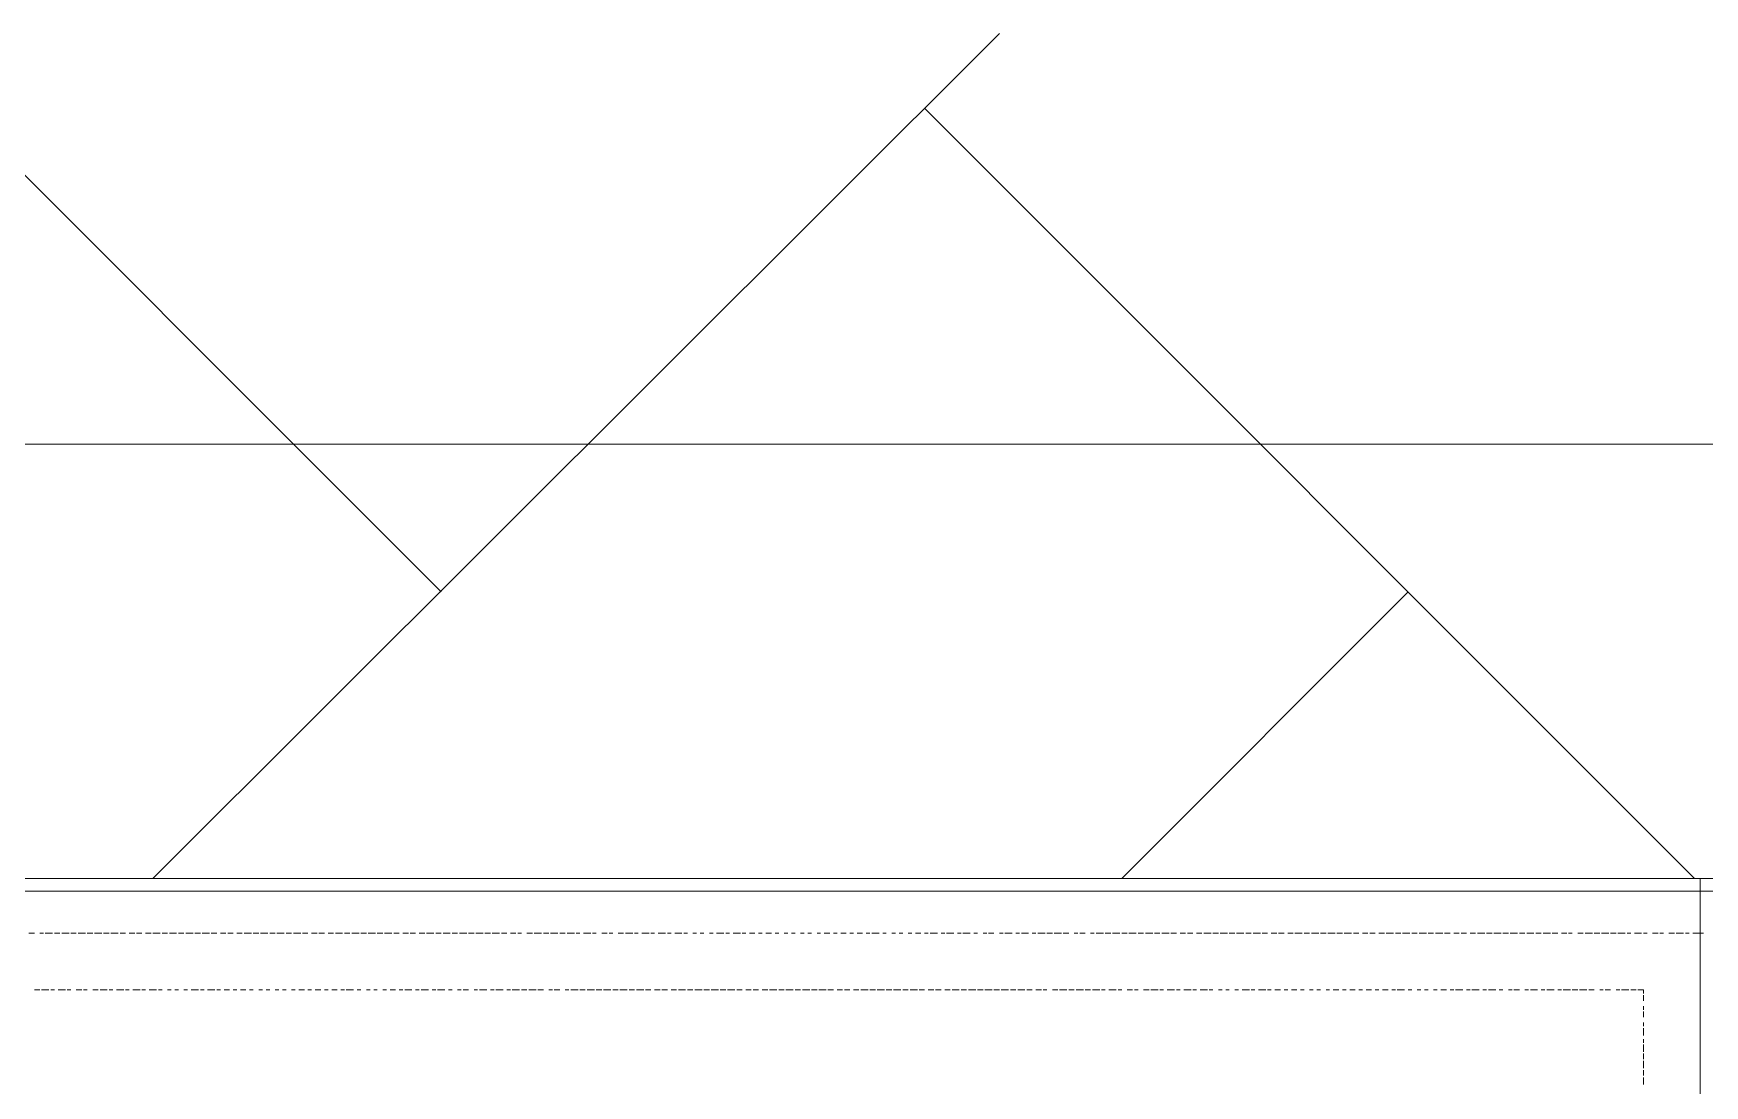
# Model space of a CAD drawing. Header units: millimetres. Extents: x 2928 to 3112, y 1220 to 1280.
# Drawn here: x 2974.809 to 2976.336, y 1237.831 to 1238.792 of the extents above; entities that cross this region are included whole.
import ezdxf

# ---------------------------------------------------------------- set-up
doc = ezdxf.new("R2010")
doc.units = ezdxf.units.MM

msp = doc.modelspace()

# ---------------------------------------------------------------- linework, layer by layer
at = {"color": 9, "linetype": 'Continuous', "lineweight": 13, "true_color": 0xbababa}
for points in [[(2975.1818, 1238.28191), (2974.67179, 1238.79192), (2974.67179, 1238.79192)], [(2974.91846, 1238.02024), (2975.69181, 1238.79192), (2975.69181, 1238.79192)], [(2976.32682, 1238.02024), (2975.62347, 1238.72358), (2975.62347, 1238.72358)], [(2975.80348, 1238.02024), (2976.06515, 1238.28191), (2976.06515, 1238.28191)]]:
    msp.add_lwpolyline(points, dxfattribs=at)
at = {"color": 253, "linetype": 'Continuous', "lineweight": 5, "true_color": 0x9a9a9a}
for points in [[(2957.39321, 1238.41691), (2982.93191, 1238.41691), (2982.93191, 1238.41691)], [(2976.33182, 1238.00857), (2974.31512, 1238.00857), (2974.31512, 1238.00857)], [(2978.34685, 1238.00857), (2976.33182, 1238.00857), (2976.33182, 1238.00857)]]:
    msp.add_lwpolyline(points, dxfattribs=at)
at = {"color": 7, "linetype": 'Continuous', "lineweight": 20, "true_color": 0x000007}
for points in [[(2976.33182, 1237.5669), (2974.31512, 1237.5669), (2974.31512, 1238.02024), (2976.33182, 1238.02024)], [(2978.34685, 1237.5669), (2976.33182, 1237.5669), (2976.33182, 1238.02024), (2978.34685, 1238.02024)]]:
    msp.add_lwpolyline(points, close=True, dxfattribs=at)
at = {"color": 252, "linetype": 'Continuous', "lineweight": 13, "true_color": 0x989898}
for points in [[(2974.80513, 1237.97024), (2974.81013, 1237.97024), (2974.81013, 1237.97024)], [(2974.81513, 1237.97024), (2974.81846, 1237.97024), (2974.81846, 1237.97024)], [(2974.82013, 1237.97024), (2974.8268, 1237.97024), (2974.8268, 1237.97024)], [(2974.82846, 1237.97024), (2974.83346, 1237.97024), (2974.83346, 1237.97024)], [(2974.83513, 1237.97024), (2974.8418, 1237.97024), (2974.8418, 1237.97024)], [(2974.84346, 1237.97024), (2974.84846, 1237.97024), (2974.84846, 1237.97024)], [(2974.85013, 1237.97024), (2974.8568, 1237.97024), (2974.8568, 1237.97024)], [(2974.85846, 1237.97024), (2974.86346, 1237.97024), (2974.86346, 1237.97024)], [(2974.86513, 1237.97024), (2974.8718, 1237.97024), (2974.8718, 1237.97024)], [(2974.87346, 1237.97024), (2974.87846, 1237.97024), (2974.87846, 1237.97024)], [(2974.88013, 1237.97024), (2974.8868, 1237.97024), (2974.8868, 1237.97024)], [(2974.88846, 1237.97024), (2974.89346, 1237.97024), (2974.89346, 1237.97024)], [(2974.8968, 1237.97024), (2974.9018, 1237.97024), (2974.9018, 1237.97024)], [(2974.90346, 1237.97024), (2974.90846, 1237.97024), (2974.90846, 1237.97024)], [(2974.9118, 1237.97024), (2974.9168, 1237.97024), (2974.9168, 1237.97024)], [(2974.91846, 1237.97024), (2974.92513, 1237.97024), (2974.92513, 1237.97024)], [(2974.9268, 1237.97024), (2974.9318, 1237.97024), (2974.9318, 1237.97024)], [(2974.93346, 1237.97024), (2974.94013, 1237.97024), (2974.94013, 1237.97024)], [(2974.9418, 1237.97024), (2974.9468, 1237.97024), (2974.9468, 1237.97024)], [(2974.94846, 1237.97024), (2974.95513, 1237.97024), (2974.95513, 1237.97024)], [(2974.9568, 1237.97024), (2974.9618, 1237.97024), (2974.9618, 1237.97024)], [(2974.96346, 1237.97024), (2974.97013, 1237.97024), (2974.97013, 1237.97024)], [(2974.9718, 1237.97024), (2974.9768, 1237.97024), (2974.9768, 1237.97024)], [(2974.98013, 1237.97024), (2974.98513, 1237.97024), (2974.98513, 1237.97024)], [(2974.9868, 1237.97024), (2974.9918, 1237.97024), (2974.9918, 1237.97024)], [(2974.99513, 1237.97024), (2975.00013, 1237.97024), (2975.00013, 1237.97024)], [(2975.0018, 1237.97024), (2975.00847, 1237.97024), (2975.00847, 1237.97024)], [(2975.01013, 1237.97024), (2975.01513, 1237.97024), (2975.01513, 1237.97024)], [(2975.0168, 1237.97024), (2975.02347, 1237.97024), (2975.02347, 1237.97024)], [(2975.02513, 1237.97024), (2975.03013, 1237.97024), (2975.03013, 1237.97024)], [(2975.0318, 1237.97024), (2975.03847, 1237.97024), (2975.03847, 1237.97024)], [(2975.04013, 1237.97024), (2975.04513, 1237.97024), (2975.04513, 1237.97024)], [(2975.0468, 1237.97024), (2975.05347, 1237.97024), (2975.05347, 1237.97024)], [(2975.05513, 1237.97024), (2975.06013, 1237.97024), (2975.06013, 1237.97024)], [(2975.06347, 1237.97024), (2975.06847, 1237.97024), (2975.06847, 1237.97024)], [(2975.07013, 1237.97024), (2975.07513, 1237.97024), (2975.07513, 1237.97024)], [(2975.07847, 1237.97024), (2975.08347, 1237.97024), (2975.08347, 1237.97024)], [(2975.08513, 1237.97024), (2975.0918, 1237.97024), (2975.0918, 1237.97024)], [(2975.09347, 1237.97024), (2975.09847, 1237.97024), (2975.09847, 1237.97024)], [(2975.10013, 1237.97024), (2975.1068, 1237.97024), (2975.1068, 1237.97024)], [(2975.10847, 1237.97024), (2975.11347, 1237.97024), (2975.11347, 1237.97024)], [(2975.11513, 1237.97024), (2975.1218, 1237.97024), (2975.1218, 1237.97024)], [(2975.12347, 1237.97024), (2975.12847, 1237.97024), (2975.12847, 1237.97024)], [(2975.13013, 1237.97024), (2975.1368, 1237.97024), (2975.1368, 1237.97024)], [(2975.13847, 1237.97024), (2975.14347, 1237.97024), (2975.14347, 1237.97024)], [(2975.1468, 1237.97024), (2975.1518, 1237.97024), (2975.1518, 1237.97024)], [(2975.15347, 1237.97024), (2975.15847, 1237.97024), (2975.15847, 1237.97024)], [(2975.1618, 1237.97024), (2975.1668, 1237.97024), (2975.1668, 1237.97024)], [(2975.16847, 1237.97024), (2975.17513, 1237.97024), (2975.17513, 1237.97024)], [(2975.1768, 1237.97024), (2975.1818, 1237.97024), (2975.1818, 1237.97024)], [(2975.18347, 1237.97024), (2975.19013, 1237.97024), (2975.19013, 1237.97024)], [(2975.1918, 1237.97024), (2975.1968, 1237.97024), (2975.1968, 1237.97024)], [(2975.19847, 1237.97024), (2975.20513, 1237.97024), (2975.20513, 1237.97024)], [(2975.2068, 1237.97024), (2975.2118, 1237.97024), (2975.2118, 1237.97024)], [(2975.21347, 1237.97024), (2975.22013, 1237.97024), (2975.22013, 1237.97024)], [(2975.2218, 1237.97024), (2975.2268, 1237.97024), (2975.2268, 1237.97024)], [(2975.22847, 1237.97024), (2975.23514, 1237.97024), (2975.23514, 1237.97024)], [(2975.2368, 1237.97024), (2975.2418, 1237.97024), (2975.2418, 1237.97024)], [(2975.24514, 1237.97024), (2975.25014, 1237.97024), (2975.25014, 1237.97024)], [(2975.2518, 1237.97024), (2975.25514, 1237.97024), (2975.25514, 1237.97024)], [(2975.26014, 1237.97024), (2975.26514, 1237.97024), (2975.26514, 1237.97024)], [(2975.2668, 1237.97024), (2975.27347, 1237.97024), (2975.27347, 1237.97024)], [(2975.27514, 1237.97024), (2975.28014, 1237.97024), (2975.28014, 1237.97024)], [(2975.2818, 1237.97024), (2975.28847, 1237.97024), (2975.28847, 1237.97024)], [(2975.29014, 1237.97024), (2975.29514, 1237.97024), (2975.29514, 1237.97024)], [(2975.2968, 1237.97024), (2975.30347, 1237.97024), (2975.30347, 1237.97024)], [(2975.30514, 1237.97024), (2975.30847, 1237.97024), (2975.30847, 1237.97024)], [(2975.3118, 1237.97024), (2975.31847, 1237.97024), (2975.31847, 1237.97024)], [(2975.32014, 1237.97024), (2975.32347, 1237.97024), (2975.32347, 1237.97024)], [(2975.32847, 1237.97024), (2975.33347, 1237.97024), (2975.33347, 1237.97024)], [(2975.33514, 1237.97024), (2975.33847, 1237.97024), (2975.33847, 1237.97024)], [(2975.34347, 1237.97024), (2975.34847, 1237.97024), (2975.34847, 1237.97024)], [(2975.35014, 1237.97024), (2975.3568, 1237.97024), (2975.3568, 1237.97024)], [(2975.35847, 1237.97024), (2975.3618, 1237.97024), (2975.3618, 1237.97024)], [(2975.36514, 1237.97024), (2975.3718, 1237.97024), (2975.3718, 1237.97024)], [(2975.37347, 1237.97024), (2975.3768, 1237.97024), (2975.3768, 1237.97024)], [(2975.38014, 1237.97024), (2975.3868, 1237.97024), (2975.3868, 1237.97024)], [(2975.38847, 1237.97024), (2975.3918, 1237.97024), (2975.3918, 1237.97024)], [(2975.39514, 1237.97024), (2975.4018, 1237.97024), (2975.4018, 1237.97024)], [(2975.40347, 1237.97024), (2975.4068, 1237.97024), (2975.4068, 1237.97024)], [(2975.4118, 1237.97024), (2975.41514, 1237.97024), (2975.41514, 1237.97024)], [(2975.41847, 1237.97024), (2975.4218, 1237.97024), (2975.4218, 1237.97024)], [(2975.4268, 1237.97024), (2975.43014, 1237.97024), (2975.43014, 1237.97024)], [(2975.43347, 1237.97024), (2975.44014, 1237.97024), (2975.44014, 1237.97024)], [(2975.4418, 1237.97024), (2975.44514, 1237.97024), (2975.44514, 1237.97024)], [(2975.44847, 1237.97024), (2975.45514, 1237.97024), (2975.45514, 1237.97024)], [(2975.4568, 1237.97024), (2975.46014, 1237.97024), (2975.46014, 1237.97024)], [(2975.46347, 1237.97024), (2975.46847, 1237.97024), (2975.46847, 1237.97024)], [(2975.47181, 1237.97024), (2975.47514, 1237.97024), (2975.47514, 1237.97024)], [(2975.47847, 1237.97024), (2975.48347, 1237.97024), (2975.48347, 1237.97024)], [(2975.48681, 1237.97024), (2975.49014, 1237.97024), (2975.49014, 1237.97024)], [(2975.49514, 1237.97024), (2975.49847, 1237.97024), (2975.49847, 1237.97024)], [(2975.50181, 1237.97024), (2975.50514, 1237.97024), (2975.50514, 1237.97024)], [(2975.51014, 1237.97024), (2975.51347, 1237.97024), (2975.51347, 1237.97024)], [(2975.51681, 1237.97024), (2975.52014, 1237.97024), (2975.52014, 1237.97024)], [(2975.52514, 1237.97024), (2975.52847, 1237.97024), (2975.52847, 1237.97024)], [(2975.53181, 1237.97024), (2975.53681, 1237.97024), (2975.53681, 1237.97024)], [(2975.54014, 1237.97024), (2975.54347, 1237.97024), (2975.54347, 1237.97024)], [(2975.54681, 1237.97024), (2975.55181, 1237.97024), (2975.55181, 1237.97024)], [(2975.55514, 1237.97024), (2975.55847, 1237.97024), (2975.55847, 1237.97024)], [(2975.56181, 1237.97024), (2975.56681, 1237.97024), (2975.56681, 1237.97024)], [(2975.57014, 1237.97024), (2975.57347, 1237.97024), (2975.57347, 1237.97024)], [(2975.57514, 1237.97024), (2975.58181, 1237.97024), (2975.58181, 1237.97024)], [(2975.58514, 1237.97024), (2975.58847, 1237.97024), (2975.58847, 1237.97024)], [(2975.59347, 1237.97024), (2975.59681, 1237.97024), (2975.59681, 1237.97024)], [(2975.60014, 1237.97024), (2975.60347, 1237.97024), (2975.60347, 1237.97024)], [(2975.60847, 1237.97024), (2975.61181, 1237.97024), (2975.61181, 1237.97024)], [(2975.61514, 1237.97024), (2975.62014, 1237.97024), (2975.62014, 1237.97024)], [(2975.62347, 1237.97024), (2975.62681, 1237.97024), (2975.62681, 1237.97024)], [(2975.62847, 1237.97024), (2975.63514, 1237.97024), (2975.63514, 1237.97024)], [(2975.63847, 1237.97024), (2975.64181, 1237.97024), (2975.64181, 1237.97024)], [(2975.64347, 1237.97024), (2975.65014, 1237.97024), (2975.65014, 1237.97024)], [(2975.65347, 1237.97024), (2975.65681, 1237.97024), (2975.65681, 1237.97024)], [(2975.65847, 1237.97024), (2975.66514, 1237.97024), (2975.66514, 1237.97024)], [(2975.66847, 1237.97024), (2975.67181, 1237.97024), (2975.67181, 1237.97024)], [(2975.67681, 1237.97024), (2975.68014, 1237.97024), (2975.68014, 1237.97024)], [(2975.68181, 1237.97024), (2975.68681, 1237.97024), (2975.68681, 1237.97024)], [(2975.69181, 1237.97024), (2975.69514, 1237.97024), (2975.69514, 1237.97024)], [(2975.69681, 1237.97024), (2975.70348, 1237.97024), (2975.70348, 1237.97024)], [(2975.70681, 1237.97024), (2975.71014, 1237.97024), (2975.71014, 1237.97024)], [(2975.71181, 1237.97024), (2975.71848, 1237.97024), (2975.71848, 1237.97024)], [(2975.72181, 1237.97024), (2975.72514, 1237.97024), (2975.72514, 1237.97024)], [(2975.72681, 1237.97024), (2975.73348, 1237.97024), (2975.73348, 1237.97024)], [(2975.73514, 1237.97024), (2975.74014, 1237.97024), (2975.74014, 1237.97024)], [(2975.74181, 1237.97024), (2975.74848, 1237.97024), (2975.74848, 1237.97024)], [(2975.75014, 1237.97024), (2975.75514, 1237.97024), (2975.75514, 1237.97024)], [(2975.76014, 1237.97024), (2975.76348, 1237.97024), (2975.76348, 1237.97024)], [(2975.76514, 1237.97024), (2975.77014, 1237.97024), (2975.77014, 1237.97024)], [(2975.77514, 1237.97024), (2975.77848, 1237.97024), (2975.77848, 1237.97024)], [(2975.78014, 1237.97024), (2975.78681, 1237.97024), (2975.78681, 1237.97024)], [(2975.78848, 1237.97024), (2975.79348, 1237.97024), (2975.79348, 1237.97024)], [(2975.79514, 1237.97024), (2975.80181, 1237.97024), (2975.80181, 1237.97024)], [(2975.80348, 1237.97024), (2975.80848, 1237.97024), (2975.80848, 1237.97024)], [(2975.81014, 1237.97024), (2975.81681, 1237.97024), (2975.81681, 1237.97024)], [(2975.81848, 1237.97024), (2975.82348, 1237.97024), (2975.82348, 1237.97024)], [(2975.82514, 1237.97024), (2975.83181, 1237.97024), (2975.83181, 1237.97024)], [(2975.83348, 1237.97024), (2975.83848, 1237.97024), (2975.83848, 1237.97024)], [(2975.84014, 1237.97024), (2975.84681, 1237.97024), (2975.84681, 1237.97024)], [(2975.84848, 1237.97024), (2975.85348, 1237.97024), (2975.85348, 1237.97024)], [(2975.85681, 1237.97024), (2975.86181, 1237.97024), (2975.86181, 1237.97024)], [(2975.86348, 1237.97024), (2975.86848, 1237.97024), (2975.86848, 1237.97024)], [(2975.87181, 1237.97024), (2975.87681, 1237.97024), (2975.87681, 1237.97024)], [(2975.87848, 1237.97024), (2975.88514, 1237.97024), (2975.88514, 1237.97024)], [(2975.88681, 1237.97024), (2975.89181, 1237.97024), (2975.89181, 1237.97024)], [(2975.89348, 1237.97024), (2975.90014, 1237.97024), (2975.90014, 1237.97024)], [(2975.90181, 1237.97024), (2975.90681, 1237.97024), (2975.90681, 1237.97024)], [(2975.90848, 1237.97024), (2975.91514, 1237.97024), (2975.91514, 1237.97024)], [(2975.91681, 1237.97024), (2975.92181, 1237.97024), (2975.92181, 1237.97024)], [(2975.92348, 1237.97024), (2975.93015, 1237.97024), (2975.93015, 1237.97024)], [(2975.93181, 1237.97024), (2975.93681, 1237.97024), (2975.93681, 1237.97024)], [(2975.94015, 1237.97024), (2975.94515, 1237.97024), (2975.94515, 1237.97024)], [(2975.94681, 1237.97024), (2975.95181, 1237.97024), (2975.95181, 1237.97024)], [(2975.95515, 1237.97024), (2975.96015, 1237.97024), (2975.96015, 1237.97024)], [(2975.96181, 1237.97024), (2975.96848, 1237.97024), (2975.96848, 1237.97024)], [(2975.97015, 1237.97024), (2975.97515, 1237.97024), (2975.97515, 1237.97024)], [(2975.97681, 1237.97024), (2975.98348, 1237.97024), (2975.98348, 1237.97024)], [(2975.98515, 1237.97024), (2975.99015, 1237.97024), (2975.99015, 1237.97024)], [(2975.99181, 1237.97024), (2975.99848, 1237.97024), (2975.99848, 1237.97024)], [(2976.00015, 1237.97024), (2976.00515, 1237.97024), (2976.00515, 1237.97024)], [(2976.00681, 1237.97024), (2976.01348, 1237.97024), (2976.01348, 1237.97024)], [(2976.01515, 1237.97024), (2976.02015, 1237.97024), (2976.02015, 1237.97024)], [(2976.02348, 1237.97024), (2976.02848, 1237.97024), (2976.02848, 1237.97024)], [(2976.03015, 1237.97024), (2976.03515, 1237.97024), (2976.03515, 1237.97024)], [(2976.03848, 1237.97024), (2976.04348, 1237.97024), (2976.04348, 1237.97024)], [(2976.04515, 1237.97024), (2976.05181, 1237.97024), (2976.05181, 1237.97024)], [(2976.05348, 1237.97024), (2976.05848, 1237.97024), (2976.05848, 1237.97024)], [(2976.06015, 1237.97024), (2976.06681, 1237.97024), (2976.06681, 1237.97024)], [(2976.06848, 1237.97024), (2976.07348, 1237.97024), (2976.07348, 1237.97024)], [(2976.07515, 1237.97024), (2976.08181, 1237.97024), (2976.08181, 1237.97024)], [(2976.08348, 1237.97024), (2976.08848, 1237.97024), (2976.08848, 1237.97024)], [(2976.09015, 1237.97024), (2976.09681, 1237.97024), (2976.09681, 1237.97024)], [(2976.09848, 1237.97024), (2976.10348, 1237.97024), (2976.10348, 1237.97024)], [(2976.10681, 1237.97024), (2976.11181, 1237.97024), (2976.11181, 1237.97024)], [(2976.11348, 1237.97024), (2976.11848, 1237.97024), (2976.11848, 1237.97024)], [(2976.12181, 1237.97024), (2976.12681, 1237.97024), (2976.12681, 1237.97024)], [(2976.12848, 1237.97024), (2976.13515, 1237.97024), (2976.13515, 1237.97024)], [(2976.13681, 1237.97024), (2976.14181, 1237.97024), (2976.14181, 1237.97024)], [(2976.14348, 1237.97024), (2976.15015, 1237.97024), (2976.15015, 1237.97024)], [(2976.15181, 1237.97024), (2976.15681, 1237.97024), (2976.15681, 1237.97024)], [(2976.15848, 1237.97024), (2976.16515, 1237.97024), (2976.16515, 1237.97024)], [(2976.16682, 1237.97024), (2976.17182, 1237.97024), (2976.17182, 1237.97024)], [(2976.17348, 1237.97024), (2976.18015, 1237.97024), (2976.18015, 1237.97024)], [(2976.18182, 1237.97024), (2976.18682, 1237.97024), (2976.18682, 1237.97024)], [(2976.18848, 1237.97024), (2976.19515, 1237.97024), (2976.19515, 1237.97024)], [(2976.19682, 1237.97024), (2976.20182, 1237.97024), (2976.20182, 1237.97024)], [(2976.20515, 1237.97024), (2976.21015, 1237.97024), (2976.21015, 1237.97024)], [(2976.21182, 1237.97024), (2976.21515, 1237.97024), (2976.21515, 1237.97024)], [(2976.22015, 1237.97024), (2976.22515, 1237.97024), (2976.22515, 1237.97024)], [(2976.22682, 1237.97024), (2976.23348, 1237.97024), (2976.23348, 1237.97024)], [(2976.23515, 1237.97024), (2976.24015, 1237.97024), (2976.24015, 1237.97024)], [(2976.24182, 1237.97024), (2976.24848, 1237.97024), (2976.24848, 1237.97024)], [(2976.25015, 1237.97024), (2976.25515, 1237.97024), (2976.25515, 1237.97024)], [(2976.25682, 1237.97024), (2976.26348, 1237.97024), (2976.26348, 1237.97024)], [(2976.26515, 1237.97024), (2976.26848, 1237.97024), (2976.26848, 1237.97024)], [(2976.27182, 1237.97024), (2976.27848, 1237.97024), (2976.27848, 1237.97024)], [(2976.28015, 1237.97024), (2976.28348, 1237.97024), (2976.28348, 1237.97024)], [(2976.28848, 1237.97024), (2976.29348, 1237.97024), (2976.29348, 1237.97024)], [(2976.29515, 1237.97024), (2976.29848, 1237.97024), (2976.29848, 1237.97024)], [(2976.30348, 1237.97024), (2976.30848, 1237.97024), (2976.30848, 1237.97024)], [(2976.31015, 1237.97024), (2976.31682, 1237.97024), (2976.31682, 1237.97024)], [(2976.31848, 1237.97024), (2976.32182, 1237.97024), (2976.32182, 1237.97024)], [(2976.32515, 1237.97024), (2976.33182, 1237.97024), (2976.33182, 1237.97024)], [(2976.33182, 1237.97024), (2976.33515, 1237.97024), (2976.33515, 1237.97024)], [(2974.81013, 1237.91857), (2974.81513, 1237.91857), (2974.81513, 1237.91857)], [(2974.8168, 1237.91857), (2974.82346, 1237.91857), (2974.82346, 1237.91857)], [(2974.82513, 1237.91857), (2974.82846, 1237.91857), (2974.82846, 1237.91857)], [(2974.8318, 1237.91857), (2974.83846, 1237.91857), (2974.83846, 1237.91857)], [(2974.84013, 1237.91857), (2974.84346, 1237.91857), (2974.84346, 1237.91857)], [(2974.84846, 1237.91857), (2974.85346, 1237.91857), (2974.85346, 1237.91857)], [(2974.85513, 1237.91857), (2974.85846, 1237.91857), (2974.85846, 1237.91857)], [(2974.86346, 1237.91857), (2974.86846, 1237.91857), (2974.86846, 1237.91857)], [(2974.87013, 1237.91857), (2974.8768, 1237.91857), (2974.8768, 1237.91857)], [(2974.87846, 1237.91857), (2974.8818, 1237.91857), (2974.8818, 1237.91857)], [(2974.88513, 1237.91857), (2974.8918, 1237.91857), (2974.8918, 1237.91857)], [(2974.89346, 1237.91857), (2974.8968, 1237.91857), (2974.8968, 1237.91857)], [(2974.90013, 1237.91857), (2974.9068, 1237.91857), (2974.9068, 1237.91857)], [(2974.90846, 1237.91857), (2974.9118, 1237.91857), (2974.9118, 1237.91857)], [(2974.91513, 1237.91857), (2974.9218, 1237.91857), (2974.9218, 1237.91857)], [(2974.92346, 1237.91857), (2974.9268, 1237.91857), (2974.9268, 1237.91857)], [(2974.9318, 1237.91857), (2974.93513, 1237.91857), (2974.93513, 1237.91857)], [(2974.93846, 1237.91857), (2974.9418, 1237.91857), (2974.9418, 1237.91857)], [(2974.9468, 1237.91857), (2974.95013, 1237.91857), (2974.95013, 1237.91857)], [(2974.95346, 1237.91857), (2974.96013, 1237.91857), (2974.96013, 1237.91857)], [(2974.9618, 1237.91857), (2974.96513, 1237.91857), (2974.96513, 1237.91857)], [(2974.96846, 1237.91857), (2974.97513, 1237.91857), (2974.97513, 1237.91857)], [(2974.9768, 1237.91857), (2974.98013, 1237.91857), (2974.98013, 1237.91857)], [(2974.98346, 1237.91857), (2974.98846, 1237.91857), (2974.98846, 1237.91857)], [(2974.9918, 1237.91857), (2974.99513, 1237.91857), (2974.99513, 1237.91857)], [(2974.99847, 1237.91857), (2975.00347, 1237.91857), (2975.00347, 1237.91857)], [(2975.0068, 1237.91857), (2975.01013, 1237.91857), (2975.01013, 1237.91857)], [(2975.01513, 1237.91857), (2975.01847, 1237.91857), (2975.01847, 1237.91857)], [(2975.0218, 1237.91857), (2975.02513, 1237.91857), (2975.02513, 1237.91857)], [(2975.03013, 1237.91857), (2975.03347, 1237.91857), (2975.03347, 1237.91857)], [(2975.0368, 1237.91857), (2975.04013, 1237.91857), (2975.04013, 1237.91857)], [(2975.04513, 1237.91857), (2975.04847, 1237.91857), (2975.04847, 1237.91857)], [(2975.0518, 1237.91857), (2975.0568, 1237.91857), (2975.0568, 1237.91857)], [(2975.06013, 1237.91857), (2975.06347, 1237.91857), (2975.06347, 1237.91857)], [(2975.0668, 1237.91857), (2975.0718, 1237.91857), (2975.0718, 1237.91857)], [(2975.07513, 1237.91857), (2975.07847, 1237.91857), (2975.07847, 1237.91857)], [(2975.0818, 1237.91857), (2975.0868, 1237.91857), (2975.0868, 1237.91857)], [(2975.09013, 1237.91857), (2975.09347, 1237.91857), (2975.09347, 1237.91857)], [(2975.09513, 1237.91857), (2975.1018, 1237.91857), (2975.1018, 1237.91857)], [(2975.10513, 1237.91857), (2975.10847, 1237.91857), (2975.10847, 1237.91857)], [(2975.11347, 1237.91857), (2975.1168, 1237.91857), (2975.1168, 1237.91857)], [(2975.12013, 1237.91857), (2975.12347, 1237.91857), (2975.12347, 1237.91857)], [(2975.12847, 1237.91857), (2975.1318, 1237.91857), (2975.1318, 1237.91857)], [(2975.13513, 1237.91857), (2975.14013, 1237.91857), (2975.14013, 1237.91857)], [(2975.14347, 1237.91857), (2975.1468, 1237.91857), (2975.1468, 1237.91857)], [(2975.14847, 1237.91857), (2975.15513, 1237.91857), (2975.15513, 1237.91857)], [(2975.15847, 1237.91857), (2975.1618, 1237.91857), (2975.1618, 1237.91857)], [(2975.16347, 1237.91857), (2975.17013, 1237.91857), (2975.17013, 1237.91857)], [(2975.17347, 1237.91857), (2975.1768, 1237.91857), (2975.1768, 1237.91857)], [(2975.17847, 1237.91857), (2975.18513, 1237.91857), (2975.18513, 1237.91857)], [(2975.18847, 1237.91857), (2975.1918, 1237.91857), (2975.1918, 1237.91857)], [(2975.1968, 1237.91857), (2975.20013, 1237.91857), (2975.20013, 1237.91857)], [(2975.2018, 1237.91857), (2975.2068, 1237.91857), (2975.2068, 1237.91857)], [(2975.2118, 1237.91857), (2975.21513, 1237.91857), (2975.21513, 1237.91857)], [(2975.2168, 1237.91857), (2975.22347, 1237.91857), (2975.22347, 1237.91857)], [(2975.2268, 1237.91857), (2975.23014, 1237.91857), (2975.23014, 1237.91857)], [(2975.2318, 1237.91857), (2975.23847, 1237.91857), (2975.23847, 1237.91857)], [(2975.2418, 1237.91857), (2975.24514, 1237.91857), (2975.24514, 1237.91857)], [(2975.2468, 1237.91857), (2975.25347, 1237.91857), (2975.25347, 1237.91857)], [(2975.25514, 1237.91857), (2975.26014, 1237.91857), (2975.26014, 1237.91857)], [(2975.2618, 1237.91857), (2975.26847, 1237.91857), (2975.26847, 1237.91857)], [(2975.27014, 1237.91857), (2975.27514, 1237.91857), (2975.27514, 1237.91857)], [(2975.28014, 1237.91857), (2975.28347, 1237.91857), (2975.28347, 1237.91857)], [(2975.28514, 1237.91857), (2975.29014, 1237.91857), (2975.29014, 1237.91857)], [(2975.29514, 1237.91857), (2975.29847, 1237.91857), (2975.29847, 1237.91857)], [(2975.30014, 1237.91857), (2975.3068, 1237.91857), (2975.3068, 1237.91857)], [(2975.30847, 1237.91857), (2975.31347, 1237.91857), (2975.31347, 1237.91857)], [(2975.31514, 1237.91857), (2975.3218, 1237.91857), (2975.3218, 1237.91857)], [(2975.32347, 1237.91857), (2975.32847, 1237.91857), (2975.32847, 1237.91857)], [(2975.33014, 1237.91857), (2975.3368, 1237.91857), (2975.3368, 1237.91857)], [(2975.33847, 1237.91857), (2975.34347, 1237.91857), (2975.34347, 1237.91857)], [(2975.34514, 1237.91857), (2975.3518, 1237.91857), (2975.3518, 1237.91857)], [(2975.35347, 1237.91857), (2975.35847, 1237.91857), (2975.35847, 1237.91857)], [(2975.36014, 1237.91857), (2975.3668, 1237.91857), (2975.3668, 1237.91857)], [(2975.36847, 1237.91857), (2975.37347, 1237.91857), (2975.37347, 1237.91857)], [(2975.3768, 1237.91857), (2975.3818, 1237.91857), (2975.3818, 1237.91857)], [(2975.38347, 1237.91857), (2975.38847, 1237.91857), (2975.38847, 1237.91857)], [(2975.3918, 1237.91857), (2975.3968, 1237.91857), (2975.3968, 1237.91857)], [(2975.39847, 1237.91857), (2975.40514, 1237.91857), (2975.40514, 1237.91857)], [(2975.4068, 1237.91857), (2975.4118, 1237.91857), (2975.4118, 1237.91857)], [(2975.41347, 1237.91857), (2975.42014, 1237.91857), (2975.42014, 1237.91857)], [(2975.4218, 1237.91857), (2975.4268, 1237.91857), (2975.4268, 1237.91857)], [(2975.42847, 1237.91857), (2975.43514, 1237.91857), (2975.43514, 1237.91857)], [(2975.4368, 1237.91857), (2975.4418, 1237.91857), (2975.4418, 1237.91857)], [(2975.44347, 1237.91857), (2975.45014, 1237.91857), (2975.45014, 1237.91857)], [(2975.4518, 1237.91857), (2975.4568, 1237.91857), (2975.4568, 1237.91857)], [(2975.46014, 1237.91857), (2975.46514, 1237.91857), (2975.46514, 1237.91857)], [(2975.46681, 1237.91857), (2975.47181, 1237.91857), (2975.47181, 1237.91857)], [(2975.47514, 1237.91857), (2975.48014, 1237.91857), (2975.48014, 1237.91857)], [(2975.48181, 1237.91857), (2975.48847, 1237.91857), (2975.48847, 1237.91857)], [(2975.49014, 1237.91857), (2975.49514, 1237.91857), (2975.49514, 1237.91857)], [(2975.49681, 1237.91857), (2975.50347, 1237.91857), (2975.50347, 1237.91857)], [(2975.50514, 1237.91857), (2975.51014, 1237.91857), (2975.51014, 1237.91857)], [(2975.51181, 1237.91857), (2975.51847, 1237.91857), (2975.51847, 1237.91857)], [(2975.52014, 1237.91857), (2975.52514, 1237.91857), (2975.52514, 1237.91857)], [(2975.52681, 1237.91857), (2975.53347, 1237.91857), (2975.53347, 1237.91857)], [(2975.53514, 1237.91857), (2975.54014, 1237.91857), (2975.54014, 1237.91857)], [(2975.54347, 1237.91857), (2975.54847, 1237.91857), (2975.54847, 1237.91857)], [(2975.55014, 1237.91857), (2975.55514, 1237.91857), (2975.55514, 1237.91857)], [(2975.55847, 1237.91857), (2975.56347, 1237.91857), (2975.56347, 1237.91857)], [(2975.56514, 1237.91857), (2975.57181, 1237.91857), (2975.57181, 1237.91857)], [(2975.57347, 1237.91857), (2975.57847, 1237.91857), (2975.57847, 1237.91857)], [(2975.58014, 1237.91857), (2975.58681, 1237.91857), (2975.58681, 1237.91857)], [(2975.58847, 1237.91857), (2975.59347, 1237.91857), (2975.59347, 1237.91857)], [(2975.59514, 1237.91857), (2975.60181, 1237.91857), (2975.60181, 1237.91857)], [(2975.60347, 1237.91857), (2975.60847, 1237.91857), (2975.60847, 1237.91857)], [(2975.61014, 1237.91857), (2975.61681, 1237.91857), (2975.61681, 1237.91857)], [(2975.61847, 1237.91857), (2975.62347, 1237.91857), (2975.62347, 1237.91857)], [(2975.62681, 1237.91857), (2975.63181, 1237.91857), (2975.63181, 1237.91857)], [(2975.63347, 1237.91857), (2975.63847, 1237.91857), (2975.63847, 1237.91857)], [(2975.64181, 1237.91857), (2975.64681, 1237.91857), (2975.64681, 1237.91857)], [(2975.64847, 1237.91857), (2975.65514, 1237.91857), (2975.65514, 1237.91857)], [(2975.65681, 1237.91857), (2975.66181, 1237.91857), (2975.66181, 1237.91857)], [(2975.66347, 1237.91857), (2975.67014, 1237.91857), (2975.67014, 1237.91857)], [(2975.67181, 1237.91857), (2975.67681, 1237.91857), (2975.67681, 1237.91857)], [(2975.67847, 1237.91857), (2975.68514, 1237.91857), (2975.68514, 1237.91857)], [(2975.68681, 1237.91857), (2975.69181, 1237.91857), (2975.69181, 1237.91857)], [(2975.69347, 1237.91857), (2975.70014, 1237.91857), (2975.70014, 1237.91857)], [(2975.70181, 1237.91857), (2975.70681, 1237.91857), (2975.70681, 1237.91857)], [(2975.70848, 1237.91857), (2975.71514, 1237.91857), (2975.71514, 1237.91857)], [(2975.71681, 1237.91857), (2975.72181, 1237.91857), (2975.72181, 1237.91857)], [(2975.72514, 1237.91857), (2975.73014, 1237.91857), (2975.73014, 1237.91857)], [(2975.73181, 1237.91857), (2975.73514, 1237.91857), (2975.73514, 1237.91857)], [(2975.74014, 1237.91857), (2975.74514, 1237.91857), (2975.74514, 1237.91857)], [(2975.74681, 1237.91857), (2975.75348, 1237.91857), (2975.75348, 1237.91857)], [(2975.75514, 1237.91857), (2975.76014, 1237.91857), (2975.76014, 1237.91857)], [(2975.76181, 1237.91857), (2975.76848, 1237.91857), (2975.76848, 1237.91857)], [(2975.77014, 1237.91857), (2975.77514, 1237.91857), (2975.77514, 1237.91857)], [(2975.77681, 1237.91857), (2975.78348, 1237.91857), (2975.78348, 1237.91857)], [(2975.78514, 1237.91857), (2975.78848, 1237.91857), (2975.78848, 1237.91857)], [(2975.79181, 1237.91857), (2975.79848, 1237.91857), (2975.79848, 1237.91857)], [(2975.80014, 1237.91857), (2975.80348, 1237.91857), (2975.80348, 1237.91857)], [(2975.80848, 1237.91857), (2975.81348, 1237.91857), (2975.81348, 1237.91857)], [(2975.81514, 1237.91857), (2975.81848, 1237.91857), (2975.81848, 1237.91857)], [(2975.82348, 1237.91857), (2975.82848, 1237.91857), (2975.82848, 1237.91857)], [(2975.83014, 1237.91857), (2975.83681, 1237.91857), (2975.83681, 1237.91857)], [(2975.83848, 1237.91857), (2975.84181, 1237.91857), (2975.84181, 1237.91857)], [(2975.84514, 1237.91857), (2975.85181, 1237.91857), (2975.85181, 1237.91857)], [(2975.85348, 1237.91857), (2975.85681, 1237.91857), (2975.85681, 1237.91857)], [(2975.86014, 1237.91857), (2975.86681, 1237.91857), (2975.86681, 1237.91857)], [(2975.86848, 1237.91857), (2975.87181, 1237.91857), (2975.87181, 1237.91857)], [(2975.87514, 1237.91857), (2975.88181, 1237.91857), (2975.88181, 1237.91857)], [(2975.88348, 1237.91857), (2975.88681, 1237.91857), (2975.88681, 1237.91857)], [(2975.89181, 1237.91857), (2975.89514, 1237.91857), (2975.89514, 1237.91857)], [(2975.89848, 1237.91857), (2975.90181, 1237.91857), (2975.90181, 1237.91857)], [(2975.90681, 1237.91857), (2975.91014, 1237.91857), (2975.91014, 1237.91857)], [(2975.91348, 1237.91857), (2975.92014, 1237.91857), (2975.92014, 1237.91857)], [(2975.92181, 1237.91857), (2975.92514, 1237.91857), (2975.92514, 1237.91857)], [(2975.92848, 1237.91857), (2975.93515, 1237.91857), (2975.93515, 1237.91857)], [(2975.93681, 1237.91857), (2975.94015, 1237.91857), (2975.94015, 1237.91857)], [(2975.94348, 1237.91857), (2975.94848, 1237.91857), (2975.94848, 1237.91857)], [(2975.95181, 1237.91857), (2975.95515, 1237.91857), (2975.95515, 1237.91857)], [(2975.95848, 1237.91857), (2975.96348, 1237.91857), (2975.96348, 1237.91857)], [(2975.96681, 1237.91857), (2975.97015, 1237.91857), (2975.97015, 1237.91857)], [(2975.97515, 1237.91857), (2975.97848, 1237.91857), (2975.97848, 1237.91857)], [(2975.98181, 1237.91857), (2975.98515, 1237.91857), (2975.98515, 1237.91857)], [(2975.99015, 1237.91857), (2975.99348, 1237.91857), (2975.99348, 1237.91857)], [(2975.99681, 1237.91857), (2976.00181, 1237.91857), (2976.00181, 1237.91857)], [(2976.00515, 1237.91857), (2976.00848, 1237.91857), (2976.00848, 1237.91857)], [(2976.01181, 1237.91857), (2976.01681, 1237.91857), (2976.01681, 1237.91857)], [(2976.02015, 1237.91857), (2976.02348, 1237.91857), (2976.02348, 1237.91857)], [(2976.02681, 1237.91857), (2976.03181, 1237.91857), (2976.03181, 1237.91857)], [(2976.03515, 1237.91857), (2976.03848, 1237.91857), (2976.03848, 1237.91857)], [(2976.04181, 1237.91857), (2976.04681, 1237.91857), (2976.04681, 1237.91857)], [(2976.05015, 1237.91857), (2976.05348, 1237.91857), (2976.05348, 1237.91857)], [(2976.05515, 1237.91857), (2976.06181, 1237.91857), (2976.06181, 1237.91857)], [(2976.06515, 1237.91857), (2976.06848, 1237.91857), (2976.06848, 1237.91857)], [(2976.07348, 1237.91857), (2976.07681, 1237.91857), (2976.07681, 1237.91857)], [(2976.08015, 1237.91857), (2976.08348, 1237.91857), (2976.08348, 1237.91857)], [(2976.08848, 1237.91857), (2976.09181, 1237.91857), (2976.09181, 1237.91857)], [(2976.09515, 1237.91857), (2976.10015, 1237.91857), (2976.10015, 1237.91857)], [(2976.10348, 1237.91857), (2976.10681, 1237.91857), (2976.10681, 1237.91857)], [(2976.10848, 1237.91857), (2976.11515, 1237.91857), (2976.11515, 1237.91857)], [(2976.11848, 1237.91857), (2976.12181, 1237.91857), (2976.12181, 1237.91857)], [(2976.12348, 1237.91857), (2976.13015, 1237.91857), (2976.13015, 1237.91857)], [(2976.13348, 1237.91857), (2976.13681, 1237.91857), (2976.13681, 1237.91857)], [(2976.13848, 1237.91857), (2976.14515, 1237.91857), (2976.14515, 1237.91857)], [(2976.14848, 1237.91857), (2976.15181, 1237.91857), (2976.15181, 1237.91857)], [(2976.15681, 1237.91857), (2976.16015, 1237.91857), (2976.16015, 1237.91857)], [(2976.16182, 1237.91857), (2976.16682, 1237.91857), (2976.16682, 1237.91857)], [(2976.17182, 1237.91857), (2976.17515, 1237.91857), (2976.17515, 1237.91857)], [(2976.17682, 1237.91857), (2976.18348, 1237.91857), (2976.18348, 1237.91857)], [(2976.18682, 1237.91857), (2976.19015, 1237.91857), (2976.19015, 1237.91857)], [(2976.19182, 1237.91857), (2976.19848, 1237.91857), (2976.19848, 1237.91857)], [(2976.20182, 1237.91857), (2976.20515, 1237.91857), (2976.20515, 1237.91857)], [(2976.20682, 1237.91857), (2976.21348, 1237.91857), (2976.21348, 1237.91857)], [(2976.21515, 1237.91857), (2976.22015, 1237.91857), (2976.22015, 1237.91857)], [(2976.22182, 1237.91857), (2976.22848, 1237.91857), (2976.22848, 1237.91857)], [(2976.23015, 1237.91857), (2976.23515, 1237.91857), (2976.23515, 1237.91857)], [(2976.24015, 1237.91857), (2976.24348, 1237.91857), (2976.24348, 1237.91857)], [(2976.24515, 1237.91857), (2976.25015, 1237.91857), (2976.25015, 1237.91857)], [(2976.25515, 1237.91857), (2976.25848, 1237.91857), (2976.25848, 1237.91857)], [(2976.26015, 1237.91857), (2976.26682, 1237.91857), (2976.26682, 1237.91857)], [(2976.26848, 1237.91857), (2976.27348, 1237.91857), (2976.27348, 1237.91857)], [(2976.27515, 1237.91857), (2976.28015, 1237.91857), (2976.28015, 1237.91524)], [(2976.28015, 1237.91357), (2976.28015, 1237.90857), (2976.28015, 1237.90857)], [(2976.28015, 1237.90357), (2976.28015, 1237.90024), (2976.28015, 1237.90024)], [(2976.28015, 1237.89857), (2976.28015, 1237.89357), (2976.28015, 1237.89357)], [(2976.28015, 1237.88857), (2976.28015, 1237.88524), (2976.28015, 1237.88524)], [(2976.28015, 1237.88357), (2976.28015, 1237.87691), (2976.28015, 1237.87691)], [(2976.28015, 1237.87357), (2976.28015, 1237.87024), (2976.28015, 1237.87024)], [(2976.28015, 1237.86857), (2976.28015, 1237.86191), (2976.28015, 1237.86191)], [(2976.28015, 1237.86024), (2976.28015, 1237.85524), (2976.28015, 1237.85524)], [(2976.28015, 1237.85357), (2976.28015, 1237.84691), (2976.28015, 1237.84691)], [(2976.28015, 1237.84524), (2976.28015, 1237.84024), (2976.28015, 1237.84024)], [(2976.28015, 1237.83857), (2976.28015, 1237.83191), (2976.28015, 1237.83191)]]:
    msp.add_lwpolyline(points, dxfattribs=at)

doc.saveas('drawing.dxf')
